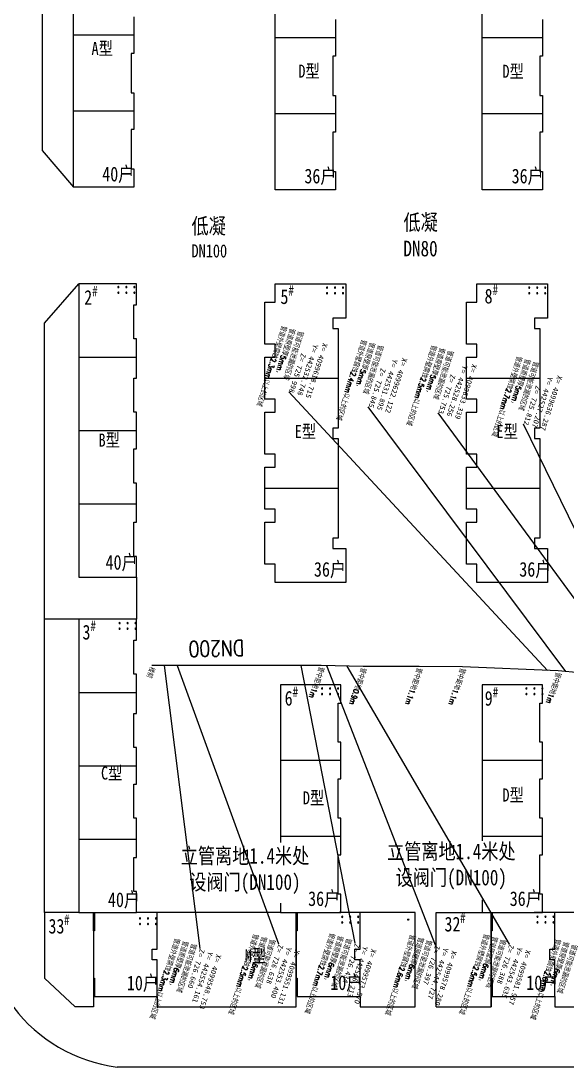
# Model space of a CAD drawing. Header units: millimetres. Extents: x 592308 to 1670214, y 1616300 to 2210300.
# Drawn here: x 813933 to 918171, y 1783923 to 1983646 of the extents above; entities that cross this region are included whole.
import ezdxf
from ezdxf.enums import TextEntityAlignment as Align

# ---------------------------------------------------------------- set-up
doc = ezdxf.new("R2010")
doc.units = ezdxf.units.MM
doc.header["$LTSCALE"] = 1000
doc.layers.get('0').update_dxf_attribs({"color": 1})
for name, color, linetype in [('JMD', 6, 'Continuous'), ('O-TY', 7, 'Continuous'), ('管中埋深', 3, 'Continuous')]:
    doc.layers.add(name, color=color, linetype=linetype)
doc.styles.add('HZ', font='rs.shx', dxfattribs={"width": 0.8, "bigfont": 'hztxt.shx'})
doc.dimstyles.get("Standard").update_dxf_attribs({"dimtxt": 0.18, "dimasz": 0.18, "dimexe": 0.18, "dimexo": 0.0625, "dimgap": 0.09, "dimtad": 0, "dimtih": 1, "dimtoh": 1, "dimdec": 4, "dimzin": 0, "dimdsep": 46, "dimtxsty": 'Standard', "dimcen": 0.09, "dimadec": 0, "dimazin": 0, "dimtfac": 1, "dimtdec": 4, "dimtofl": 0, "dimtmove": 0, "dimatfit": 3, "dimfxl": 0, "dimtolj": 1, "dimtzin": 0, "dimarcsym": 0})

msp = doc.modelspace()

# ---------------------------------------------------------------- linework, layer by layer
at = {"linetype": 'Continuous'}
for p, q in [((871243, 1860585, 1185), (838927, 1860583, 1465)), ((879285, 1860415, 1165), (871243, 1860585, 1185)), ((889952, 1860398, 1045), (879285, 1860415, 1165)), ((898230, 1860361, 845), (889952, 1860398, 1045)), ((916485, 1859550, 775), (898230, 1860361, 845)), ((920608, 1859166, 365), (916485, 1859550, 775))]:
    msp.add_line(p, q, dxfattribs=at)
at = {"layer": 'O-TY', "color": 7}
for p, q in [((817964, 2009923), (817964, 1958923)), ((823964, 1951923), (823964, 2009923)), ((862464, 1951423), (862464, 1994923)), ((901964, 1951423), (901964, 1994923)), ((835464, 1984423), (835464, 1980923)), ((873964, 1983923), (873964, 1980423)), ((913464, 1983923), (913464, 1980423)), ((835464, 1980923), (823964, 1980923)), ((835464, 1980923), (835464, 1977423)), ((873964, 1980423), (862464, 1980423)), ((873964, 1980423), (873964, 1976923)), ((913464, 1980423), (901964, 1980423)), ((913464, 1980423), (913464, 1976923)), ((835464, 1977423), (834964, 1977423)), ((834964, 1977423), (834964, 1969923)), ((873964, 1976923), (873464, 1976923)), ((873464, 1976923), (873464, 1969423)), ((912964, 1976923), (912964, 1969423)), ((913464, 1976923), (912964, 1976923)), ((834964, 1969923), (835464, 1969923)), ((835464, 1969923), (835464, 1966423)), ((873464, 1969423), (873964, 1969423)), ((873964, 1969423), (873964, 1965923)), ((912964, 1969423), (913464, 1969423)), ((913464, 1969423), (913464, 1965923)), ((835464, 1966423), (823964, 1966423)), ((835464, 1966423), (835464, 1962923)), ((873964, 1965923), (862464, 1965923)), ((873964, 1965923), (873964, 1962423)), ((913464, 1965923), (901964, 1965923)), ((913464, 1965923), (913464, 1962423)), ((835464, 1962923), (834964, 1962923)), ((834964, 1962923), (834964, 1955423)), ((873964, 1962423), (873464, 1962423)), ((873464, 1962423), (873464, 1954923)), ((912964, 1962423), (912964, 1954923)), ((913464, 1962423), (912964, 1962423)), ((817964, 1958923), (823964, 1951923)), ((834964, 1955423), (835464, 1955423)), ((835464, 1955423), (835464, 1951923)), ((873464, 1954923), (873964, 1954923)), ((873964, 1954923), (873964, 1951423)), ((912964, 1954923), (913464, 1954923)), ((913464, 1954923), (913464, 1951423)), ((835464, 1951923), (823964, 1951923)), ((873964, 1951423), (862464, 1951423)), ((913464, 1951423), (901964, 1951423)), ((818464, 1925923), (824964, 1933423)), ((835964, 1933423), (824964, 1933423)), ((824964, 1933423), (824964, 1877423)), ((835964, 1929423), (835964, 1933423)), ((862464, 1933423), (875964, 1933423)), ((862464, 1929923), (862464, 1933423)), ((875964, 1933423), (875964, 1926923)), ((900964, 1929923), (900964, 1933423)), ((900964, 1933423), (914464, 1933423)), ((914464, 1933423), (914464, 1926923)), ((835464, 1929423), (835964, 1929423)), ((835464, 1922923), (835464, 1929423)), ((860464, 1929923), (862464, 1929923)), ((860464, 1921923), (860464, 1929923)), ((898964, 1921923), (898964, 1929923)), ((898964, 1929923), (900964, 1929923)), ((818464, 1813423), (818464, 1925923)), ((873464, 1926923), (873464, 1924923)), ((875964, 1926923), (873464, 1926923)), ((914464, 1926923), (911964, 1926923)), ((911964, 1926923), (911964, 1924923)), ((873464, 1924923), (874464, 1924923)), ((874464, 1924923), (874464, 1905923)), ((911964, 1924923), (912964, 1924923)), ((912964, 1924923), (912964, 1905923)), ((835964, 1922923), (835464, 1922923)), ((835964, 1915423), (835964, 1922923)), ((862464, 1921923), (860464, 1921923)), ((862464, 1919423), (862464, 1921923)), ((900964, 1921923), (898964, 1921923)), ((900964, 1919423), (900964, 1921923)), ((824964, 1919423), (835964, 1919423)), ((860464, 1919423), (862464, 1919423)), ((860464, 1911423), (860464, 1919423)), ((898964, 1911423), (898964, 1919423)), ((898964, 1919423), (900964, 1919423)), ((835464, 1915423), (835964, 1915423)), ((835464, 1908923), (835464, 1915423)), ((860464, 1915423), (874464, 1915423)), ((898964, 1915423), (912964, 1915423)), ((862464, 1911423), (860464, 1911423)), ((862464, 1908923), (862464, 1911423)), ((900964, 1911423), (898964, 1911423)), ((900964, 1908923), (900964, 1911423)), ((835964, 1908923), (835464, 1908923)), ((835964, 1901923), (835964, 1908923)), ((860464, 1908923), (862464, 1908923)), ((860464, 1900923), (860464, 1908923)), ((898964, 1900923), (898964, 1908923)), ((898964, 1908923), (900964, 1908923)), ((824964, 1905423), (835964, 1905423)), ((873464, 1905923), (873464, 1903923)), ((874464, 1905923), (873464, 1905923)), ((912964, 1905923), (911964, 1905923)), ((911964, 1905923), (911964, 1903923)), ((873464, 1903923), (874464, 1903923)), ((874464, 1903923), (874464, 1884923)), ((911964, 1903923), (912964, 1903923)), ((912964, 1903923), (912964, 1884923)), ((835464, 1901923), (835964, 1901923)), ((835464, 1895423), (835464, 1901923)), ((862464, 1900923), (860464, 1900923)), ((862464, 1898423), (862464, 1900923)), ((900964, 1900923), (898964, 1900923)), ((900964, 1898423), (900964, 1900923)), ((860464, 1898423), (862464, 1898423)), ((860464, 1890423), (860464, 1898423)), ((898964, 1890423), (898964, 1898423)), ((898964, 1898423), (900964, 1898423)), ((835964, 1895423), (835464, 1895423)), ((835964, 1887923), (835964, 1895423)), ((860464, 1894423), (874464, 1894423)), ((898964, 1894423), (912964, 1894423)), ((824964, 1891423), (835964, 1891423)), ((862464, 1890423), (860464, 1890423)), ((862464, 1887923), (862464, 1890423)), ((900964, 1890423), (898964, 1890423)), ((900964, 1887923), (900964, 1890423)), ((835464, 1887923), (835964, 1887923)), ((835464, 1881423), (835464, 1887923)), ((860464, 1887923), (862464, 1887923)), ((860464, 1879923), (860464, 1887923)), ((898964, 1879923), (898964, 1887923)), ((898964, 1887923), (900964, 1887923)), ((873464, 1884923), (873464, 1882923)), ((874464, 1884923), (873464, 1884923)), ((912964, 1884923), (911964, 1884923)), ((911964, 1884923), (911964, 1882923)), ((835964, 1881423), (835464, 1881423)), ((835964, 1877423), (835964, 1881423)), ((873464, 1882923), (875964, 1882923)), ((875964, 1882923), (875964, 1876423)), ((911964, 1882923), (914464, 1882923)), ((914464, 1882923), (914464, 1876423)), ((862464, 1879923), (860464, 1879923)), ((862464, 1876423), (862464, 1879923)), ((900964, 1879923), (898964, 1879923)), ((900964, 1876423), (900964, 1879923)), ((824964, 1877423), (835964, 1877423)), ((835964, 1877423), (835964, 1869423)), ((875964, 1876423), (862464, 1876423)), ((914464, 1876423), (900964, 1876423)), ((824964, 1869423), (818464, 1869423)), ((824964, 1869423), (824964, 1813423)), ((835964, 1869423), (824964, 1869423)), ((835964, 1865423), (835964, 1869423)), ((835464, 1858923), (835464, 1865423)), ((835464, 1865423), (835964, 1865423)), ((835964, 1858923), (835464, 1858923)), ((835964, 1851423), (835964, 1858923)), ((863464, 1856923), (863464, 1826783)), ((874964, 1856923), (863464, 1856923)), ((874964, 1853423), (874964, 1856923)), ((913464, 1856923), (901964, 1856923)), ((901964, 1856923), (901964, 1827107)), ((913464, 1853423), (913464, 1856923)), ((824964, 1855423), (835964, 1855423)), ((874464, 1845923), (874464, 1853423)), ((874464, 1853423), (874964, 1853423)), ((912964, 1853423), (913464, 1853423)), ((912964, 1845923), (912964, 1853423)), ((835464, 1844923), (835464, 1851423)), ((835464, 1851423), (835964, 1851423)), ((874964, 1845923), (874464, 1845923)), ((874964, 1842423), (874964, 1845923)), ((913464, 1845923), (912964, 1845923)), ((913464, 1842423), (913464, 1845923)), ((835964, 1844923), (835464, 1844923)), ((835964, 1837923), (835964, 1844923)), ((874964, 1842423), (863464, 1842423)), ((874964, 1838923), (874964, 1842423)), ((913464, 1842423), (901964, 1842423)), ((913464, 1838923), (913464, 1842423)), ((824964, 1841423), (835964, 1841423)), ((835464, 1831423), (835464, 1837923)), ((835464, 1837923), (835964, 1837923)), ((874464, 1831423), (874464, 1838923)), ((874464, 1838923), (874964, 1838923)), ((912964, 1838923), (913464, 1838923)), ((912964, 1831423), (912964, 1838923)), ((835964, 1831423), (835464, 1831423)), ((835964, 1823923), (835964, 1831423)), ((874964, 1831423), (874464, 1831423)), ((874964, 1827923), (874964, 1831423)), ((913464, 1831423), (912964, 1831423)), ((913464, 1827923), (913464, 1831423)), ((874964, 1827923), (863464, 1827923)), ((874964, 1824423), (874964, 1827923)), ((913464, 1827923), (901964, 1827923)), ((913464, 1824423), (913464, 1827923)), ((824964, 1827423), (835964, 1827423)), ((835464, 1817423), (835464, 1823923)), ((835464, 1823923), (835964, 1823923)), ((874464, 1816923), (874464, 1824423)), ((874464, 1824423), (874964, 1824423)), ((912964, 1824423), (913464, 1824423)), ((912964, 1816923), (912964, 1824423)), ((835964, 1817423), (835464, 1817423)), ((835964, 1813423), (835964, 1817423)), ((874964, 1816923), (874464, 1816923)), ((874964, 1813423), (874964, 1816923)), ((901964, 1815857), (901964, 1813423)), ((913464, 1816923), (912964, 1816923)), ((913464, 1813423), (913464, 1816923)), ((863464, 1815246), (863464, 1813423)), ((824964, 1813423), (818464, 1813423)), ((818464, 1813423), (818464, 1800923)), ((824964, 1813423), (835964, 1813423)), ((827764, 1809923), (827764, 1813423)), ((827964, 1813423), (827964, 1809923)), ((839964, 1813423), (835964, 1813423)), ((839964, 1806423), (839964, 1813423)), ((863464, 1813423), (839964, 1813423)), ((863464, 1813423), (874964, 1813423)), ((866464, 1795423), (866464, 1813423)), ((866464, 1809923), (866464, 1813423)), ((866664, 1813423), (866664, 1809923)), ((878664, 1813423), (874664, 1813423)), ((878664, 1806423), (878664, 1813423)), ((889164, 1813423), (878664, 1813423)), ((889164, 1795423), (889164, 1813423)), ((893164, 1795423), (893164, 1813423)), ((893164, 1813423), (901964, 1813423)), ((901964, 1813423), (913464, 1813423)), ((903664, 1795423), (903664, 1813423)), ((903664, 1809923), (903664, 1813423)), ((903864, 1813423), (903864, 1809923)), ((915864, 1813423), (911864, 1813423)), ((915864, 1806423), (915864, 1813423)), ((940464, 1813423), (915864, 1813423)), ((827964, 1809923), (827764, 1809923)), ((827764, 1809923), (827764, 1800923)), ((866464, 1809923), (866464, 1800923)), ((866664, 1809923), (866464, 1809923)), ((903664, 1809923), (903664, 1800923)), ((903864, 1809923), (903664, 1809923)), ((838964, 1804423), (838964, 1806423)), ((838964, 1806423), (839964, 1806423)), ((877664, 1806423), (878664, 1806423)), ((877664, 1804423), (877664, 1806423)), ((914864, 1806423), (915864, 1806423)), ((914864, 1804423), (914864, 1806423)), ((839964, 1804423), (838964, 1804423)), ((839964, 1797423), (839964, 1804423)), ((878664, 1804423), (877664, 1804423)), ((878664, 1797423), (878664, 1804423)), ((915864, 1804423), (914864, 1804423)), ((915864, 1797423), (915864, 1804423)), ((824264, 1795423), (818464, 1800923)), ((827764, 1800923), (827964, 1800923)), ((827764, 1800923), (827764, 1795423)), ((827964, 1800923), (827964, 1797423)), ((866464, 1800923), (866664, 1800923)), ((866664, 1800923), (866664, 1797423)), ((903664, 1800923), (903664, 1795423)), ((903664, 1800923), (903864, 1800923)), ((903864, 1800923), (903864, 1797423)), ((827964, 1797423), (839964, 1797423)), ((839964, 1797423), (839964, 1795423)), ((866664, 1797423), (878664, 1797423)), ((878664, 1797423), (878664, 1795423)), ((903864, 1797423), (915864, 1797423)), ((915864, 1797423), (915864, 1795423)), ((827764, 1795423), (824264, 1795423)), ((839964, 1795423), (866464, 1795423)), ((878664, 1795423), (889164, 1795423)), ((893164, 1795423), (903664, 1795423)), ((915864, 1795423), (942364, 1795423)), ((1206709, 1783923), (832273, 1783923))]:
    msp.add_line(p, q, dxfattribs=at)
msp.add_arc((836249, 1813652), 29994, 173.22585, 262.38293, dxfattribs=at)

# ---------------------------------------------------------------- texts
at = {"color": 7, "char_height": 1000, "attachment_point": 1, "rotation": 252.24449, "style": 'HZ'}
for s, insert in [('管道可能泄漏的区域\\P管道原壁厚5mm，\\P管道外壁腐蚀2.3mm以上的区域', (867824, 1924246, -725877)), ('管道可能泄漏的区域\\P管道原壁厚5mm，\\P管道外壁腐蚀2.4mm以上的区域', (883063, 1921587, -726029)), ('管道可能泄漏的区域\\P管道原壁厚5mm，\\P管道外壁腐蚀2.5mm以上的区域', (896432, 1920548, -726122)), ('管道可能泄漏的区域\\P管道原壁厚5mm，\\P管道外壁腐蚀2.7mm以上的区域', (912723, 1918430, -726063)), ('管道可能泄漏的区域\\P管道原壁厚6mm，\\P管道外壁腐蚀2.3mm以上的区域', (847436, 1807310, -725215)), ('管道可能泄漏的区域\\P管道原壁厚6mm，\\P管道外壁腐蚀2.5mm以上的区域', (862423, 1808154, -725237)), ('管道可能泄漏的区域\\P管道原壁厚6mm，\\P管道外壁腐蚀2.7mm以上的区域', (877013, 1808308, -725441)), ('管道可能泄漏的区域\\P管道原壁厚6mm，\\P管道外壁腐蚀2.6mm以上的区域', (892365, 1808008, -725477)), ('管道可能泄漏的区域\\P管道原壁厚6mm，\\P管道外壁腐蚀2.5mm以上的区域', (906487, 1808145, -725487)), ('管道可能泄漏的区域\\P管道原壁厚6mm，\\P管道外壁腐蚀2.6mm以上的区域', (920086, 1807170, -726527))]:
    msp.add_mtext(s, dxfattribs=dict(at, insert=insert))
at = {"linetype": 'Continuous', "char_height": 1000, "rotation": 252.24449}
for s, insert, attachment_point in [('\\A1;X= 4099618.715\\PY= 442532.748\\PZ= 725.998', (865054, 1912826, 783), 9), ('\\A1;X= 4099622.122\\PY= 442531.895\\PZ= 725.845', (880235, 1909986, 630), 9), ('\\A1;X= 4099633.339\\PY= 442528.256\\PZ= 725.753', (893560, 1908811, 538), 9), ('\\A1;X= 4099636.287\\PY= 442527.207\\PZ= 725.812', (909837, 1906647, 597), 9), ('\\A1;X= 4099573.570\\PY= 442546.213\\PZ= 726.434', (877667, 1807582, 1219), 7), ('\\A1;X= 4099548.753\\PY= 442554.161\\PZ= 726.660', (848090, 1806584, 1445), 7), ('\\A1;X= 4099551.131\\PY= 442553.400\\PZ= 726.638', (863077, 1807428, 1423), 7), ('\\A1;X= 4099578.280\\PY= 442544.727\\PZ= 726.397', (893020, 1807282, 1182), 7), ('\\A1;X= 4099581.957\\PY= 442543.635\\PZ= 726.388', (907141, 1807419, 1173), 7)]:
    msp.add_mtext(s, dxfattribs=dict(at, insert=insert, attachment_point=attachment_point))
at = {"layer": 'JMD', "linetype": 'Continuous', "style": 'HZ', "width": 0.8}
msp.add_text('DN200', height=3000, rotation=181.23159, dxfattribs=at).set_placement((851233, 1863829, -725215), align=Align.MIDDLE)
at = {"layer": 'O-TY', "color": 7, "attachment_point": 1, "style": 'HZ'}
for s, insert, char_height in [('{\\fFangSong_GB2312|b0|i0|c134|p49;\\H1x;A型\\Ffszf.shx,fshz.shx|c134;}', (827400, 1979648), 2500), ('{\\f@FangSong_GB2312|b0|i0|c134|p49;D\\fFangSong_GB2312|b0|i0|c134|p49;型}', (866876, 1975316), 2500), ('{\\f@FangSong_GB2312|b0|i0|c134|p49;D\\fFangSong_GB2312|b0|i0|c134|p49;型}', (905827, 1975287), 2500), ('{\\fFangSong_GB2312|b0|i0|c134|p49;40户}', (829453, 1955809), 2800), ('{\\fFangSong_GB2312|b0|i0|c134|p49;36户}', (868036, 1955436), 2800), ('{\\fFangSong_GB2312|b0|i0|c134|p49;36户}', (907591, 1955436), 2800), ('{\\fFangSong_GB2312|b0|i0|c134|p49;低凝\\P\\H0.8333x;DN100}', (846486, 1945994), 3000), ('{\\fFangSong_GB2312|b0|i0|c134|p49;低凝\\PDN80}', (886939, 1946698), 3000), ('{\\fFangSong_GB2312|b0|i0|c134|p49;2}', (826008, 1932256), 2800), ('{\\fFangSong_GB2312|b0|i0|c134|p49;#}', (827510, 1933067), 2000), ('{\\fFangSong_GB2312|b0|i0|c134|p49;...}', (831771, 1935416), 2800), ('{\\fFangSong_GB2312|b0|i0|c134|p49;...}', (831771, 1934344), 2800), ('{\\fFangSong_GB2312|b0|i0|c134|p49;5}', (863462, 1932400), 2800), ('{\\fFangSong_GB2312|b0|i0|c134|p49;#}', (864964, 1933211), 2000), ('{\\fFangSong_GB2312|b0|i0|c134|p49;...}', (871595, 1935312), 2800), ('{\\fFangSong_GB2312|b0|i0|c134|p49;...}', (871595, 1934240), 2800), ('{\\fFangSong_GB2312|b0|i0|c134|p49;8}', (902426, 1932511), 2800), ('{\\fFangSong_GB2312|b0|i0|c134|p49;#}', (903928, 1933321), 2000), ('{\\fFangSong_GB2312|b0|i0|c134|p49;...}', (910189, 1935312), 2800), ('{\\fFangSong_GB2312|b0|i0|c134|p49;...}', (910189, 1934240), 2800), ('{\\fFangSong_GB2312|b0|i0|c134|p49;E型}', (866190, 1906529), 2500), ('{\\fFangSong_GB2312|b0|i0|c134|p49;E型}', (904692, 1906529), 2500), ('{\\fFangSong_GB2312|b0|i0|c134|p49;B型}', (828738, 1904873), 2500), ('{\\fFangSong_GB2312|b0|i0|c134|p49;40户}', (830088, 1881689), 2800), ('{\\fFangSong_GB2312|b0|i0|c134|p49;36户}', (869857, 1880354), 2800), ('{\\fFangSong_GB2312|b0|i0|c134|p49;36户}', (909052, 1880354), 2800), ('{\\fFangSong_GB2312|b0|i0|c134|p49;3}', (825676, 1868355), 2800), ('{\\fFangSong_GB2312|b0|i0|c134|p49;#}', (827178, 1869165), 2000), ('{\\fFangSong_GB2312|b0|i0|c134|p49;...}', (832001, 1871264), 2800), ('{\\fFangSong_GB2312|b0|i0|c134|p49;...}', (832001, 1870193), 2800), ('{\\fFangSong_GB2312|b0|i0|c134|p49;6}', (864266, 1855743), 2800), ('{\\fFangSong_GB2312|b0|i0|c134|p49;#}', (865768, 1856554), 2000), ('{\\fFangSong_GB2312|b0|i0|c134|p49;...}', (870648, 1858788), 2800), ('{\\fFangSong_GB2312|b0|i0|c134|p49;9}', (902456, 1855724), 2800), ('{\\fFangSong_GB2312|b0|i0|c134|p49;#}', (903958, 1856535), 2000), ('{\\fFangSong_GB2312|b0|i0|c134|p49;...}', (909652, 1858788), 2800), ('{\\fFangSong_GB2312|b0|i0|c134|p49;...}', (870648, 1857716), 2800), ('{\\fFangSong_GB2312|b0|i0|c134|p49;...}', (909652, 1857716), 2800), ('{\\fFangSong_GB2312|b0|i0|c134|p49;C型}', (829216, 1841314), 2500), ('{\\f@FangSong_GB2312|b0|i0|c134|p49;D\\fFangSong_GB2312|b0|i0|c134|p49;型}', (905827, 1837118), 2500), ('{\\f@FangSong_GB2312|b0|i0|c134|p49;D\\fFangSong_GB2312|b0|i0|c134|p49;型}', (867734, 1836570), 2500), ('{\\fFangSong_GB2312|b0|i0|c134|p49;立管离地1.4米处\\P 设阀门\\f@FangSong_GB2312|b0|i0|c134|p49;(DN100)\\fFangSong_GB2312|b0|i0|c134|p49; }', (844428, 1825752), 3000), ('{\\fFangSong_GB2312|b0|i0|c134|p49;立管离地1.4米处\\P 设阀门\\f@FangSong_GB2312|b0|i0|c134|p49;(DN100)\\fFangSong_GB2312|b0|i0|c134|p49; }', (883809, 1826615), 3000), ('{\\fFangSong_GB2312|b0|i0|c134|p49;40户}', (830547, 1817278), 2800), ('{\\fFangSong_GB2312|b0|i0|c134|p49;36户}', (868747, 1817481), 2800), ('{\\fFangSong_GB2312|b0|i0|c134|p49;36户}', (907226, 1817481), 2800), ('{\\fFangSong_GB2312|b0|i0|c134|p49;33}', (819185, 1812226), 2800), ('{\\fFangSong_GB2312|b0|i0|c134|p49;#}', (822140, 1813037), 2000), ('{\\fFangSong_GB2312|b0|i0|c134|p49;...}', (835897, 1814891), 2800), ('{\\fFangSong_GB2312|b0|i0|c134|p49;...}', (835897, 1813819), 2800), ('{\\fFangSong_GB2312|b0|i0|c134|p49;...}', (874494, 1815183), 2800), ('{\\fFangSong_GB2312|b0|i0|c134|p49;...}', (874494, 1814111), 2800), ('{\\fFangSong_GB2312|b0|i0|c134|p49;32}', (894772, 1812614), 2800), ('{\\fFangSong_GB2312|b0|i0|c134|p49;#}', (897727, 1813424), 2000), ('{\\fFangSong_GB2312|b0|i0|c134|p49;...}', (911761, 1815204), 2800), ('{\\fFangSong_GB2312|b0|i0|c134|p49;...}', (911761, 1814133), 2800), ('{\\fFangSong_GB2312|b0|i0|c134|p49;M型}', (856656, 1806406), 2500), ('{\\fFangSong_GB2312|b0|i0|c134|p49;10户}', (834155, 1801379), 2800), ('{\\fFangSong_GB2312|b0|i0|c134|p49;10户}', (872982, 1801443), 2800), ('{\\fFangSong_GB2312|b0|i0|c134|p49;10户}', (910380, 1801443), 2800)]:
    msp.add_mtext(s, dxfattribs=dict(at, insert=insert, char_height=char_height))
at = {"layer": 'O-TY', "color": 7, "insert": (890435, 1812841), "char_height": 2800, "attachment_point": 1, "rotation": 270, "style": 'HZ'}
msp.add_mtext('{\\fFangSong_GB2312|b0|i0|c134|p49;.}', dxfattribs=at)
at = {"layer": '管中埋深', "linetype": 'Continuous', "style": 'HZ', "width": 0.8}
for s, p in [('楼前', (838494, 1860460, 2468)), ('管中距地1m', (870810, 1860462, 2183)), ('管中距地0.9m', (878852, 1860291, 2063)), ('管中距地1.1m', (889519, 1860274, 2147)), ('管中距地1.1m', (897797, 1860237, 1943)), ('管中距地1m', (916052, 1859426, 1776))]:
    msp.add_text(s, height=1000, rotation=252.24449, dxfattribs=at).set_placement(p)

# ---------------------------------------------------------------- leaders
at = {"linetype": 'Continuous', "annotation_type": 0, "has_hookline": 1, "horizontal_direction": (-0.304956, -0.952366, 0)}
for points, hookline_direction, text_width in [([(914434, 1859641, 783), (865054, 1912826, 783), (865054, 1912826, 783)], 1, 12167), ([(917939, 1859415, 630), (880235, 1909985, 630), (880235, 1909986, 630)], 1, 12500), ([(929731, 1859459, 538), (893560, 1908810, 538), (893560, 1908811, 538)], 1, 12833), ([(932858, 1859560, 597), (909836, 1906647, 597), (909837, 1906647, 597)], 1, 12833), ([(841274, 1860583, 1445), (848090, 1806585, 1445), (848090, 1806584, 1445)], 0, 12833), ([(843771, 1860584, 1423), (863077, 1807428, 1423), (863077, 1807428, 1423)], 0, 11833), ([(867332, 1860585, 1219), (877667, 1807582, 1219), (877667, 1807582, 1219)], 0, 12667), ([(872272, 1860564, 1182), (893020, 1807282, 1182), (893020, 1807282, 1182)], 0, 12667), ([(876106, 1860482, 1173), (907141, 1807419, 1173), (907141, 1807419, 1173)], 0, 12500), ([(971039, 1859969, 133), (920916, 1807648, 133), (920916, 1807647, 133)], 0, 12833)]:
    msp.add_leader(points, dimstyle='Standard', dxfattribs=dict(at, hookline_direction=hookline_direction, text_width=text_width))

doc.saveas('drawing.dxf')
